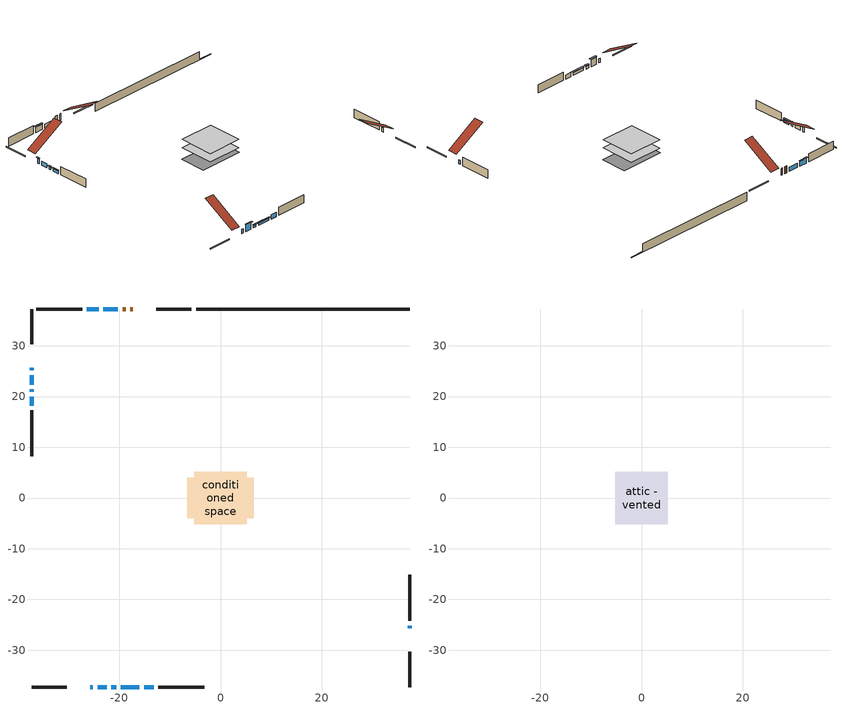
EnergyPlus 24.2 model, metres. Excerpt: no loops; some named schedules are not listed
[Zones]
conditioned space
 floor adiabatic (AdiabaticFloorConstruction): -5.18,-5.18 -5.18,5.18 5.18,5.18 5.18,-5.18 z1.22
 floor foundation (Slab1 construction): -6.55,-3.96 -6.55,3.96 6.55,3.96 6.55,-3.96 z-1.22
 wall outside (RimJoist1 construction): -5.72,37.27 -12.66,37.27 / -37.27,-37.27 -30.33,-37.27 / -37.27,37.27 -37.27,30.33 / 37.27,-37.27 37.27,-30.33 z1.22:1.52
 wall outside (AdiabaticWallConstruction 1): -17.3,37.27 -17.75,37.27 / -18.68,37.27 -19.33,37.27 z1.22:3.25
 wall outside (AdiabaticWallConstruction): -37.27,25.69 -37.27,25.18 z1.22:2.85; -25.69,-37.27 -25.15,-37.27 / -20.25,37.27 -23.1,37.27 / -37.27,24.25 -37.27,22.35 / 37.27,-25.69 37.27,-25.15 / -15.09,-37.27 -13.18,-37.27 z1.22:2.44; -37.27,21.42 -37.27,20.91 z1.22:2.08; -24.22,-37.27 -22.44,-37.27 z1.22:3.25; -21.52,-37.27 -20.6,-37.27 z1.22:2.04; -19.67,-37.27 -16.01,-37.27 / -37.27,19.98 -37.27,18.2 z1.22:2.03; -24.03,37.27 -26.37,37.27 z1.22:2.8
 wall outside (Wall1 construction): -27.3,37.27 -36.34,37.27 / -12.25,-37.27 -3.21,-37.27 / -37.27,17.28 -37.27,8.23 / 37.27,-24.22 37.27,-15.18 z1.22:3.66
 wall foundation (FoundationWall1 construction): -4.79,37.27,-1.22 -4.79,37.27,1.22 33.06,37.27,1.22 33.06,37.27,-1.02 37.27,37.27,-1.02 37.27,37.27,-1.22
 window (WindowConstruction 5): -37.27,25.69 -37.27,25.18 z1.22:2.84
 window (WindowConstruction 8): -25.69,-37.27 -25.15,-37.27 z1.22:2.44
 window (WindowConstruction 9): -20.25,37.27 -23.1,37.27 z1.22:2.44
 window (WindowConstruction 10): -37.27,24.25 -37.27,22.35 z1.22:2.44
 window (WindowConstruction 11): 37.27,-25.69 37.27,-25.15 z1.22:2.44
 window (WindowConstruction 6): -37.27,21.42 -37.27,20.91 z1.22:2.08
 window (WindowConstruction): -24.22,-37.27 -22.44,-37.27 z1.22:3.25
 window (WindowConstruction 1): -21.51,-37.27 -20.6,-37.27 z1.22:2.03
 window (WindowConstruction 2): -19.67,-37.27 -16.01,-37.27 z1.22:2.03
 window (WindowConstruction 3): -24.03,37.27 -26.37,37.27 z1.22:2.8
 window (WindowConstruction 4): -37.27,19.98 -37.27,18.2 z1.22:2.03
 window (WindowConstruction 7): -15.08,-37.27 -13.18,-37.27 z1.22:2.44
 door (Door): -17.3,37.27 -17.75,37.27 z1.22:3.25
 door (Door 1): -18.68,37.27 -19.32,37.27 z1.22:3.25
 ceiling adiabatic (AdiabaticFloorConstruction): 5.18,-5.18 5.18,5.18 -5.18,5.18 -5.18,-5.18 z1.22
attic - vented
 floor to conditioned space (Floor1 construction Reversed): -5.17,-5.17 -5.17,5.17 5.17,5.17 5.17,-5.17 z3.66
 roof outside (Roof1 construction): -16.37,37.27,3.66 -16.37,27.65,9.27 -13.59,27.65,9.27 -13.59,37.27,3.66; -26.62,-37.27,3.66 -26.62,-27.65,9.27 -29.4,-27.65,9.27 -29.4,-37.27,3.66; -37.27,26.62,3.66 -27.65,26.62,9.27 -27.65,29.4,9.27 -37.27,29.4,3.66; 37.27,-26.62,3.66 27.65,-26.62,9.27 27.65,-29.4,9.27 37.27,-29.4,3.66
shading: -37.27,24.98 -37.27,25.89 -37.68,25.89 -37.68,24.98 z3.05; -37.27,20.71 -37.27,21.62 -37.68,21.62 -37.68,20.71 z2.28; -22.24,-37.27 -24.42,-37.27 -24.42,-37.68 -22.24,-37.68 z3.45; -20.4,-37.27 -21.72,-37.27 -21.72,-37.68 -20.4,-37.68 z2.23; -15.81,-37.27 -19.87,-37.27 -19.87,-37.68 -15.81,-37.68 z2.23; -26.57,37.27 -23.83,37.27 -23.83,37.68 -26.57,37.68 z3; -37.27,18 -37.27,20.18 -37.68,20.18 -37.68,18 z2.23
[Building]
Building 1: Terrain=Suburbs
[Site:Location]
Quebec Intl AP_QC: Latitude {deg}=46.8; Longitude {deg}=-71.38; Time Zone {hr}=-5; Elevation {m}=74; Keep Site Location Information=Yes
[Site:GroundTemperature:Shallow]
0.0108218, -2.24938, -2.43038, -1.3578, 2.94801, 7.23376, 10.9493, 13.303, 13.5029, 11.5886, 7.96783, 3.81355
[Site:WaterMainsTemperature]
Calculation Method=Schedule; Temperature Schedule=mains temperature schedule
[Material] Roughness=Rough; Thermal Absorptance=0.9
Name | Thickness {m} | Conductivity {W/m-K} | Density {kg/m3} | Specific Heat {J/kg-K} | Solar Absorptance | Visible Absorptance
asphalt or fiberglass shingles | 0.00635 | 0.162714 | 1121.4 | 1465.45 | 0.4 | 0.4
ceiling loosefill ins | 0.0846667 | 0.0480833 | 16.02 | 1046.75 | 0.7 | 0.7
ceiling stud and cavity | 0.1397 | 0.0767285 | 65.682 | 1177.47 | 0.7 | 0.7
concrete 4.0 in. | 0.1016 | 1.803125 | 2242.8 | 837.4 | 0.7 | 0.7
concrete 8.0 in. | 0.2032 | 1.803125 | 2242.8 | 837.4 | 0.7 | 0.7
door material | 0.04445 | 0.327969 | 512.64 | 1214.23 | 0.7 | 0.7
door material 1 | 0.04445 | 0.0451087 | 512.64 | 1214.23 | 0.7 | 0.7
exterior vertical ins | 0.0106227 | 0.029427 | 32.04 | 1214.23 | 0.7 | 0.7
floor covering | 0.0127 | 0.0433444 | 54.468 | 1339.84 | 0.6 | 0.6
floor rigid ins; wall rigid ins | 0.512978 | 0.029427 | 32.04 | 1214.23 | 0.7 | 0.7
floor stud and cavity | 0.1397 | 1.75129 | 37.0049 | 1207.88 | 0.7 | 0.7
furniture material conditioned space 1 | 0.1524 | 0.115458 | 640.8 | 1214.23 | 0.6 | 0.6
gypsum board | 0.0127 | 0.160291 | 801 | 837.4 | 0.6 | 0.6
gypsum board 1 | 0.0127 | 0.160291 | 801 | 837.4 | 0.7 | 0.7
osb sheathing 0.5 in. | 0.0127 | 0.115458 | 512.64 | 1214.23 | 0.7 | 0.7
osb sheathing 0.75 in. | 0.01905 | 0.115458 | 512.64 | 1214.23 | 0.7 | 0.7
osb sheathing 2.0 in. | 0.0508 | 0.115458 | 512.64 | 1214.23 | 0.7 | 0.7
rim joist stud and cavity | 0.0508 | 0.353641 | 125.044 | 1163.47 | 0.6 | 0.6
wall stud and cavity | 0.1397 | 0.0823866 | 139.0536 | 1170.24 | 0.7 | 0.7
wall stud and cavity 1 | 0.0889 | 0.380278 | 52.3479 | 1209.89 | 0.7 | 0.7
wall stud and cavity 2 | 0.0889 | 0.391764 | 83.0341 | 1211.67 | 0.7 | 0.7
wood siding | 0.0254 | 0.102417 | 544.68 | 1172.36 | 0.4 | 0.4
wood siding 1; wood siding 2; wood siding 3 | 0.0254 | 0.102417 | 544.68 | 1172.36 | 0.7 | 0.7
[WindowMaterial:SimpleGlazingSystem]
Name | U-Factor {W/m2-K} | Solar Heat Gain Coefficient
WindowMaterial | 2.97754 | 0.59
WindowMaterial 1 | 4.62076 | 0.66
WindowMaterial 2 | 4.22273 | 0.68
WindowMaterial 3 | 3.66572 | 0.71
WindowMaterial 4 | 4.23352 | 0.68
WindowMaterial 5 | 4.15402 | 0.66
WindowMaterial 6 | 4.397611 | 0.64
WindowMaterial 7 | 3.02126 | 0.5
WindowMaterial 8 | 3.03659 | 0.48
WindowMaterial 9 | 4.16652 | 0.68
[Construction]
AdiabaticFloorConstruction: floor stud and cavity, floor rigid ins, osb sheathing 0.75 in., floor covering
AdiabaticWallConstruction: wood siding 2, wall rigid ins, wall stud and cavity 1, gypsum board
AdiabaticWallConstruction 1: wood siding 3, wall rigid ins, wall stud and cavity 1, gypsum board
Door: door material
Door 1: door material 1
Floor1 construction Reversed: gypsum board, ceiling stud and cavity, ceiling loosefill ins
FoundationWall1 construction: concrete 8.0 in., gypsum board 1
furniture construction conditioned space 1: furniture material conditioned space 1
PartitionWallConstruction: gypsum board, wall stud and cavity 2, gypsum board
RimJoist1 construction: wood siding 1, osb sheathing 2.0 in., rim joist stud and cavity
Roof1 construction: asphalt or fiberglass shingles
Slab1 construction: concrete 4.0 in.
Wall1 construction: wood siding, osb sheathing 0.5 in., wall stud and cavity, gypsum board
WindowConstruction: WindowMaterial
WindowConstruction 1: WindowMaterial 1
WindowConstruction 10; WindowConstruction 7: WindowMaterial 7
WindowConstruction 11; WindowConstruction 8: WindowMaterial 8
WindowConstruction 2: WindowMaterial 2
WindowConstruction 3: WindowMaterial 3
WindowConstruction 4: WindowMaterial 4
WindowConstruction 5: WindowMaterial 5
WindowConstruction 6: WindowMaterial 6
WindowConstruction 9: WindowMaterial 9
[Zone] Multiplier=1; Part of Total Floor Area=Yes
Name | Volume {m3}
attic - vented | 93.1052
conditioned space | 535.5
[Space]
Name | Zone | Volume {m3}
attic - vented 1 | attic - vented | 93.1052
conditioned space 1 | conditioned space | 535.5
[ZoneInfiltration:EffectiveLeakageArea]
infil attic - vented 1: Zone or Space=attic - vented 1; Schedule=Always On Discrete; Effective Air Leakage Area {cm2}=3955.2; Stack Coefficient=0.000390191; Wind Coefficient=1.33462e-05
[ZoneMixing]
whole house fan mix: Zone or Space=attic - vented; Schedule=Always On Continuous; Design Flow Rate Calculation Method=Flow/Zone; Design Flow Rate {m3/s}=0; Source Zone or Space=conditioned space
[SurfaceProperty:ExposedFoundationPerimeter]
Slab1: Exposed Perimeter Calculation Method=TotalExposedPerimeter; Total Exposed Perimeter {m}=42.062
[InternalMass] Zone or ZoneList=conditioned space; Space or SpaceList=conditioned space 1
Name | Construction | Surface Area {m2}
furniture mass conditioned space 1 | furniture construction conditioned space 1 | 84.3998
partition wall mass | PartitionWallConstruction | 211
[Lights]
interior lighting: Zone or ZoneList or Space or SpaceList=conditioned space 1; Schedule=interior lighting schedule; Design Level Calculation Method=LightingLevel; Lighting Level {W}=343.2; Return Air Fraction=0; Fraction Radiant=0.6; Fraction Visible=0.2; Fraction Replaceable=1
[People]
occupants: Zone or ZoneList or Space or SpaceList=conditioned space 1; Number of People Schedule=occupants schedule; Number of People Calculation Method=People; Number of People=3; Fraction Radiant=0.314171; Sensible Heat Fraction=0.56303; Activity Level Schedule=occupants activity schedule; Carbon Dioxide Generation Rate {m3/s-W}=0; Enable ASHRAE 55 Comfort Warnings=No; Mean Radiant Temperature Calculation Type=EnclosureAveraged
[ElectricEquipment] Zone or ZoneList or Space or SpaceList=conditioned space 1; Design Level Calculation Method=EquipmentLevel
Name | Schedule | Design Level {W} | Fraction Latent | Fraction Radiant | Fraction Lost
clothes dryer | clothes dryer schedule | 140.772 | 0.015 | 0.081 | 0.85
clothes washer | clothes washer schedule | 32.1985 | 0.03 | 0.162 | 0.7
cooking range | cooking range schedule | 215.147 | 0.08 | 0.432 | 0.2
dishwasher | dishwasher schedule | 66.8632 | 0.3 | 0.18 | 0.4
fridge | fridge schedule | 72.9452 | 0 | 0.6 | 0
mech vent bath fan 0 | mech vent bath fan 0 schedule | 50.2 | 0 | 0 | 1
mech vent bath fan 1 | mech vent bath fan 1 schedule | 50.2 | 0 | 0 | 1
mech vent house fan | mech vent house fan schedule | 0 | 0 | 0 | 1
mech vent house fan cfis | mech vent house fan cfis schedule | 0 | 0 | 0 | 0
mech vent range fan 0 | mech vent range fan 0 schedule | 57 | 0 | 0 | 1
misc plug loads | misc plug loads schedule | 494.7 | 0.045 | 0.513 | 0.1
whole house fan | Always On Discrete | 0 | 0 | 0 | 1
[OtherEquipment] Zone or ZoneList or Space or SpaceList=conditioned space 1; Design Level Calculation Method=EquipmentLevel
Name | Fuel Type | Schedule | Design Level {W} | Fraction Latent | Fraction Radiant | Fraction Lost
clothes dryer 1 | Electricity | clothes dryer schedule | 0 | 0.015 | 0.081 | 0.85
cooking range 1 | Electricity | cooking range schedule | 0 | 0.08 | 0.432 | 0.2
general water use latent | None | general water use schedule | 62.594 | 1 | 0 | 0
general water use sensible | None | general water use schedule | -61.6891 | 0 | 0.6 | 0
mech vent house fan latent load | None | Always On Discrete | 0 | 1 | 0 | 0
mech vent house fan sensible load | None | Always On Discrete | 0 | 0 | 0 | 0
water heater energy adjustment1 | Electricity | Always On Discrete | 0.01 | 0 | 0 | 1
[ZoneInfiltration:DesignFlowRate] Zone or ZoneList or Space or SpaceList=conditioned space 1; Schedule=Always On Discrete; Design Flow Rate Calculation Method=Flow/Zone; Design Flow Rate {m3/s}=0
infil flow; natural vent flow; whole house fan flow
[AvailabilityManager:Scheduled]
furnace airloop Availability Manager: Schedule=Always On Discrete
[Foundation:Kiva]
Foundation Kiva 1: Initial Indoor Air Temperature {C}=18; Wall Height Above Grade {m}=1.21999; Wall Depth Below Slab {m}=0.2032; Custom Block Material Name 1=exterior vertical ins; Custom Block Depth 1 {m}=2.43998; Custom Block X Position 1 {m}=0.2159; Custom Block Z Position 1 {m}=0
[Foundation:Kiva:Settings]
Soil Conductivity {W/m-K}=0.849921; Soil Density {kg/m3}=1842.3; Soil Specific Heat {J/kg-K}=418.7; Ground Solar Absorptivity=0.9; Ground Thermal Absorptivity=0.9; Ground Surface Roughness {m}=0.03; Far-Field Width {m}=40; Deep-Ground Boundary Condition=ZeroFlux; Deep-Ground Depth {m}=40; Minimum Cell Dimension {m}=0.2; Maximum Cell Growth Coefficient=3; Simulation Timestep=Timestep
[Exterior:Lights]
exterior lighting: Schedule=exterior lighting schedule; Design Level {W}=75.6
[EnergyManagementSystem:GlobalVariable]
furnace_airloop_Fan_RTF
infil_program_Qfan
infil_program_Qinf
natural_vent_program_Qnv
natural_vent_program_Qwhf
[EnergyManagementSystem:Sensor]
Name | Output:Variable or Output:Meter Index Key | Output:Variable or Output:Meter
airflow_gain | infil flow | Infiltration Sensible Heat Gain Energy
airflow_gain_1 | natural vent flow | Infiltration Sensible Heat Gain Energy
airflow_gain_2 | whole house fan flow | Infiltration Sensible Heat Gain Energy
airflow_loss | infil flow | Infiltration Sensible Heat Loss Energy
airflow_loss_1 | natural vent flow | Infiltration Sensible Heat Loss Energy
airflow_loss_2 | whole house fan flow | Infiltration Sensible Heat Loss Energy
clg_load_cond |  | Cooling:EnergyTransfer:Zone:CONDITIONED SPACE
clg_sp_s; clg_sp_s_1 | cooling setpoint | Schedule Value
clothes_dryer_exhaust_0_sch_s | clothes dryer exhaust 0 schedule | Schedule Value
cool_season | cooling season schedule | Schedule Value
htg_load_cond |  | Heating:EnergyTransfer:Zone:CONDITIONED SPACE
htg_sp_s; htg_sp_s_1 | heating setpoint | Schedule Value
ig_ee_conv | clothes dryer | Electric Equipment Convective Heating Energy
ig_ee_conv_2 | cooking range | Electric Equipment Convective Heating Energy
ig_ee_conv_4 | fridge | Electric Equipment Convective Heating Energy
ig_ee_conv_5 | misc plug loads | Electric Equipment Convective Heating Energy
ig_ee_conv_6 | whole house fan | Electric Equipment Convective Heating Energy
ig_ee_rad | clothes dryer | Electric Equipment Radiant Heating Energy
ig_ee_rad_2 | cooking range | Electric Equipment Radiant Heating Energy
ig_ee_rad_4 | fridge | Electric Equipment Radiant Heating Energy
ig_ee_rad_5 | misc plug loads | Electric Equipment Radiant Heating Energy
ig_ee_rad_6 | whole house fan | Electric Equipment Radiant Heating Energy
ig_lgt_conv | interior lighting | Lights Convective Heating Energy
ig_lgt_rad | interior lighting | Lights Radiant Heating Energy
ig_lgt_vis | interior lighting | Lights Visible Radiation Heating Energy
ig_oe_conv | clothes dryer 1 | Other Equipment Convective Heating Energy
ig_oe_conv_1 | cooking range 1 | Other Equipment Convective Heating Energy
ig_oe_conv_2 | general water use latent | Other Equipment Convective Heating Energy
ig_oe_conv_3 | general water use sensible | Other Equipment Convective Heating Energy
ig_oe_conv_4 | water heater energy adjustment1 | Other Equipment Convective Heating Energy
ig_oe_rad | clothes dryer 1 | Other Equipment Radiant Heating Energy
ig_oe_rad_1 | cooking range 1 | Other Equipment Radiant Heating Energy
ig_oe_rad_2 | general water use latent | Other Equipment Radiant Heating Energy
ig_oe_rad_3 | general water use sensible | Other Equipment Radiant Heating Energy
ig_oe_rad_4 | water heater energy adjustment1 | Other Equipment Radiant Heating Energy
ig_ppl_conv | occupants | People Convective Heating Energy
ig_ppl_rad | occupants | People Radiant Heating Energy
im_conv | furniture mass conditioned space 1 | Surface Inside Face Convection Heat Gain Energy
im_conv_1 | partition wall mass | Surface Inside Face Convection Heat Gain Energy
im_ig | furniture mass conditioned space 1 | Surface Inside Face Internal Gains Radiation Heat Gain Energy
im_ig_1 | partition wall mass | Surface Inside Face Internal Gains Radiation Heat Gain Energy
im_lgt | furniture mass conditioned space 1 | Surface Inside Face Lights Radiation Heat Gain Energy
im_lgt_1 | partition wall mass | Surface Inside Face Lights Radiation Heat Gain Energy
im_sol | furniture mass conditioned space 1 | Surface Inside Face Solar Radiation Heat Gain Energy
im_sol_1 | partition wall mass | Surface Inside Face Solar Radiation Heat Gain Energy
im_surf | furniture mass conditioned space 1 | Surface Inside Face Net Surface Thermal Radiation Heat Gain Energy
im_surf_1 | partition wall mass | Surface Inside Face Net Surface Thermal Radiation Heat Gain Energy
mech_vent_bath_fan_0_sch_s | mech vent bath fan 0 schedule | Schedule Value
mech_vent_bath_fan_1_sch_s | mech vent bath fan 1 schedule | Schedule Value
mech_vent_range_fan_0_sch_s | mech vent range fan 0 schedule | Schedule Value
mv_conv | mech vent bath fan 0 | Electric Equipment Convective Heating Energy
mv_conv_1 | mech vent bath fan 1 | Electric Equipment Convective Heating Energy
mv_conv_2 | mech vent house fan | Electric Equipment Convective Heating Energy
mv_conv_3 | mech vent house fan cfis | Electric Equipment Convective Heating Energy
mv_conv_4 | mech vent range fan 0 | Electric Equipment Convective Heating Energy
mv_conv_5 | mech vent house fan latent load | Other Equipment Convective Heating Energy
mv_conv_6 | mech vent house fan sensible load | Other Equipment Convective Heating Energy
mv_rad | mech vent bath fan 0 | Electric Equipment Radiant Heating Energy
mv_rad_1 | mech vent bath fan 1 | Electric Equipment Radiant Heating Energy
mv_rad_2 | mech vent house fan | Electric Equipment Radiant Heating Energy
mv_rad_3 | mech vent house fan cfis | Electric Equipment Radiant Heating Energy
mv_rad_4 | mech vent range fan 0 | Electric Equipment Radiant Heating Energy
mv_rad_5 | mech vent house fan latent load | Other Equipment Radiant Heating Energy
mv_rad_6 | mech vent house fan sensible load | Other Equipment Radiant Heating Energy
natural_vent_s | natural vent schedule | Schedule Value
out_pb_s |  | Site Outdoor Air Barometric Pressure
out_wt_s |  | Site Outdoor Air Humidity Ratio
site_vw_s |  | Site Wind Speed
ss_back_out | Window1 | Surface Window Shortwave from Zone Back Out Window Heat Transfer Rate
ss_back_out_1 | Window12 | Surface Window Shortwave from Zone Back Out Window Heat Transfer Rate
ss_back_out_10 | Window8 | Surface Window Shortwave from Zone Back Out Window Heat Transfer Rate
ss_back_out_11 | Window9 | Surface Window Shortwave from Zone Back Out Window Heat Transfer Rate
ss_back_out_2 | Window13 | Surface Window Shortwave from Zone Back Out Window Heat Transfer Rate
ss_back_out_3 | Window15 | Surface Window Shortwave from Zone Back Out Window Heat Transfer Rate
ss_back_out_4 | Window18 | Surface Window Shortwave from Zone Back Out Window Heat Transfer Rate
ss_back_out_5 | Window2 | Surface Window Shortwave from Zone Back Out Window Heat Transfer Rate
ss_back_out_6 | Window3 | Surface Window Shortwave from Zone Back Out Window Heat Transfer Rate
ss_back_out_7 | Window4 | Surface Window Shortwave from Zone Back Out Window Heat Transfer Rate
ss_back_out_8 | Window5 | Surface Window Shortwave from Zone Back Out Window Heat Transfer Rate
ss_back_out_9 | Window7 | Surface Window Shortwave from Zone Back Out Window Heat Transfer Rate
ss_conv | Door1 | Surface Inside Face Convection Heat Gain Energy
ss_conv_1 | Door2 | Surface Inside Face Convection Heat Gain Energy
ss_conv_10 | Window5 | Surface Inside Face Convection Heat Gain Energy
ss_conv_11 | Window7 | Surface Inside Face Convection Heat Gain Energy
ss_conv_12 | Window8 | Surface Inside Face Convection Heat Gain Energy
ss_conv_13 | Window9 | Surface Inside Face Convection Heat Gain Energy
ss_conv_2 | Window1 | Surface Inside Face Convection Heat Gain Energy
ss_conv_3 | Window12 | Surface Inside Face Convection Heat Gain Energy
ss_conv_4 | Window13 | Surface Inside Face Convection Heat Gain Energy
ss_conv_5 | Window15 | Surface Inside Face Convection Heat Gain Energy
ss_conv_6 | Window18 | Surface Inside Face Convection Heat Gain Energy
ss_conv_7 | Window2 | Surface Inside Face Convection Heat Gain Energy
ss_conv_8 | Window3 | Surface Inside Face Convection Heat Gain Energy
ss_conv_9 | Window4 | Surface Inside Face Convection Heat Gain Energy
ss_ig | Door1 | Surface Inside Face Internal Gains Radiation Heat Gain Energy
ss_ig_1 | Door2 | Surface Inside Face Internal Gains Radiation Heat Gain Energy
ss_ig_10 | Window5 | Surface Inside Face Internal Gains Radiation Heat Gain Energy
ss_ig_11 | Window7 | Surface Inside Face Internal Gains Radiation Heat Gain Energy
ss_ig_12 | Window8 | Surface Inside Face Internal Gains Radiation Heat Gain Energy
ss_ig_13 | Window9 | Surface Inside Face Internal Gains Radiation Heat Gain Energy
ss_ig_2 | Window1 | Surface Inside Face Internal Gains Radiation Heat Gain Energy
ss_ig_3 | Window12 | Surface Inside Face Internal Gains Radiation Heat Gain Energy
ss_ig_4 | Window13 | Surface Inside Face Internal Gains Radiation Heat Gain Energy
ss_ig_5 | Window15 | Surface Inside Face Internal Gains Radiation Heat Gain Energy
ss_ig_6 | Window18 | Surface Inside Face Internal Gains Radiation Heat Gain Energy
ss_ig_7 | Window2 | Surface Inside Face Internal Gains Radiation Heat Gain Energy
ss_ig_8 | Window3 | Surface Inside Face Internal Gains Radiation Heat Gain Energy
ss_ig_9 | Window4 | Surface Inside Face Internal Gains Radiation Heat Gain Energy
ss_lgt | Door1 | Surface Inside Face Lights Radiation Heat Gain Energy
ss_lgt_1 | Door2 | Surface Inside Face Lights Radiation Heat Gain Energy
ss_sol | Door1 | Surface Inside Face Solar Radiation Heat Gain Energy
ss_sol_1 | Door2 | Surface Inside Face Solar Radiation Heat Gain Energy
ss_surf | Door1 | Surface Inside Face Net Surface Thermal Radiation Heat Gain Energy
ss_surf_1 | Door2 | Surface Inside Face Net Surface Thermal Radiation Heat Gain Energy
ss_surf_10 | Window5 | Surface Inside Face Net Surface Thermal Radiation Heat Gain Energy
ss_surf_11 | Window7 | Surface Inside Face Net Surface Thermal Radiation Heat Gain Energy
ss_surf_12 | Window8 | Surface Inside Face Net Surface Thermal Radiation Heat Gain Energy
ss_surf_13 | Window9 | Surface Inside Face Net Surface Thermal Radiation Heat Gain Energy
ss_surf_2 | Window1 | Surface Inside Face Net Surface Thermal Radiation Heat Gain Energy
ss_surf_3 | Window12 | Surface Inside Face Net Surface Thermal Radiation Heat Gain Energy
ss_surf_4 | Window13 | Surface Inside Face Net Surface Thermal Radiation Heat Gain Energy
ss_surf_5 | Window15 | Surface Inside Face Net Surface Thermal Radiation Heat Gain Energy
ss_surf_6 | Window18 | Surface Inside Face Net Surface Thermal Radiation Heat Gain Energy
ss_surf_7 | Window2 | Surface Inside Face Net Surface Thermal Radiation Heat Gain Energy
ss_surf_8 | Window3 | Surface Inside Face Net Surface Thermal Radiation Heat Gain Energy
ss_surf_9 | Window4 | Surface Inside Face Net Surface Thermal Radiation Heat Gain Energy
ss_trans_in | Window1 | Surface Window Transmitted Solar Radiation Rate
ss_trans_in_1 | Window12 | Surface Window Transmitted Solar Radiation Rate
ss_trans_in_10 | Window8 | Surface Window Transmitted Solar Radiation Rate
ss_trans_in_11 | Window9 | Surface Window Transmitted Solar Radiation Rate
ss_trans_in_2 | Window13 | Surface Window Transmitted Solar Radiation Rate
ss_trans_in_3 | Window15 | Surface Window Transmitted Solar Radiation Rate
ss_trans_in_4 | Window18 | Surface Window Transmitted Solar Radiation Rate
ss_trans_in_5 | Window2 | Surface Window Transmitted Solar Radiation Rate
ss_trans_in_6 | Window3 | Surface Window Transmitted Solar Radiation Rate
ss_trans_in_7 | Window4 | Surface Window Transmitted Solar Radiation Rate
ss_trans_in_8 | Window5 | Surface Window Transmitted Solar Radiation Rate
ss_trans_in_9 | Window7 | Surface Window Transmitted Solar Radiation Rate
ss_trans_out | Window1 | Surface Inside Face Initial Transmitted Diffuse Transmitted Out Window Solar Radiation Rate
ss_trans_out_1 | Window12 | Surface Inside Face Initial Transmitted Diffuse Transmitted Out Window Solar Radiation Rate
ss_trans_out_10 | Window8 | Surface Inside Face Initial Transmitted Diffuse Transmitted Out Window Solar Radiation Rate
ss_trans_out_11 | Window9 | Surface Inside Face Initial Transmitted Diffuse Transmitted Out Window Solar Radiation Rate
ss_trans_out_2 | Window13 | Surface Inside Face Initial Transmitted Diffuse Transmitted Out Window Solar Radiation Rate
ss_trans_out_3 | Window15 | Surface Inside Face Initial Transmitted Diffuse Transmitted Out Window Solar Radiation Rate
ss_trans_out_4 | Window18 | Surface Inside Face Initial Transmitted Diffuse Transmitted Out Window Solar Radiation Rate
ss_trans_out_5 | Window2 | Surface Inside Face Initial Transmitted Diffuse Transmitted Out Window Solar Radiation Rate
ss_trans_out_6 | Window3 | Surface Inside Face Initial Transmitted Diffuse Transmitted Out Window Solar Radiation Rate
ss_trans_out_7 | Window4 | Surface Inside Face Initial Transmitted Diffuse Transmitted Out Window Solar Radiation Rate
ss_trans_out_8 | Window5 | Surface Inside Face Initial Transmitted Diffuse Transmitted Out Window Solar Radiation Rate
ss_trans_out_9 | Window7 | Surface Inside Face Initial Transmitted Diffuse Transmitted Out Window Solar Radiation Rate
s_conv | Floor1 | Surface Inside Face Convection Heat Gain Energy
s_conv_1 | FoundationWall1 | Surface Inside Face Convection Heat Gain Energy
s_conv_10 | Wall1:180 | Surface Inside Face Convection Heat Gain Energy
s_conv_11 | Wall1:270 | Surface Inside Face Convection Heat Gain Energy
s_conv_12 | Wall1:90 | Surface Inside Face Convection Heat Gain Energy
s_conv_2 | inferred conditioned ceiling | Surface Inside Face Convection Heat Gain Energy
s_conv_3 | inferred conditioned floor | Surface Inside Face Convection Heat Gain Energy
